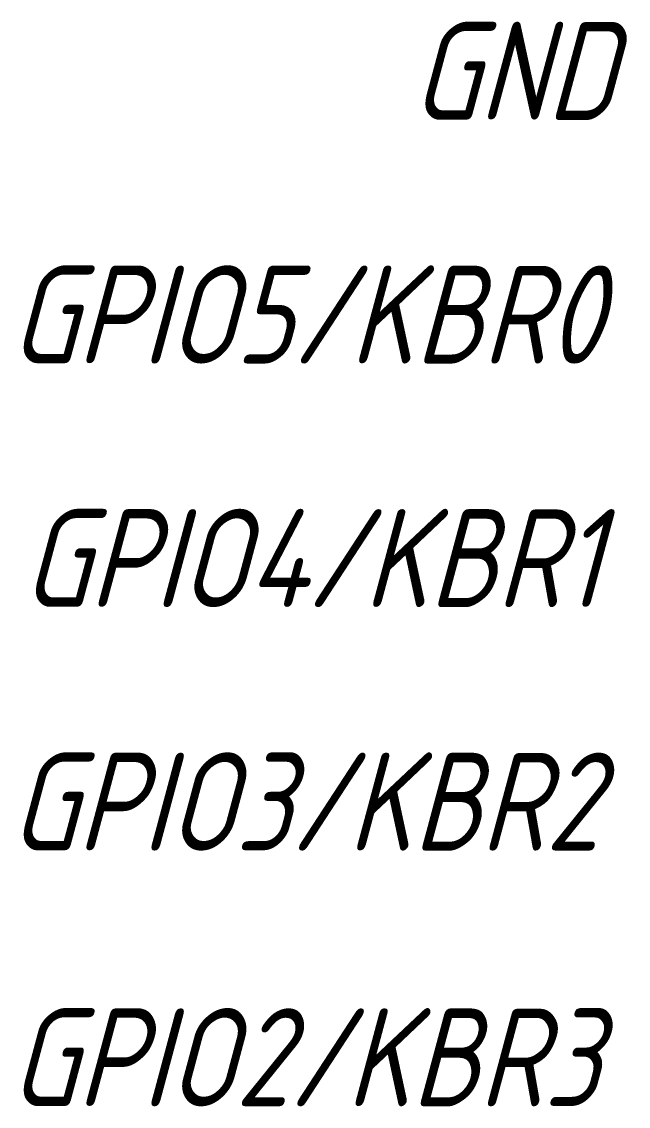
# Model space of a CAD drawing. Extents: x 260 to 1101, y 70 to 664.
# Drawn here: x 890.62 to 903, y 425.81 to 447.95 of the extents above; entities that cross this region are included whole.
import ezdxf

# ---------------------------------------------------------------- set-up
doc = ezdxf.new("R2010")
doc.units = 0
doc.header["$MEASUREMENT"] = 0
doc.layers.add('Sheet', color=255, linetype='CONTINUOUS')
doc.styles.add('GOST type A0', font='', dxfattribs={"oblique": 15, "height": 3.5})
doc.styles.get('GOST type A0').set_extended_font_data('GOST type A')

msp = doc.modelspace()

# ---------------------------------------------------------------- texts
at = {"layer": 'Sheet', "style": 'GOST type A0', "oblique": 15}
for s, p in [('GND', (898.571, 445.946)), ('GPIO5/KBR0', (890.372, 440.975)), ('GPIO4/KBR1', (890.621, 436.004)), ('GPIO3/KBR2', (890.372, 431.033)), ('GPIO2/KBR3', (890.372, 425.814))]:
    msp.add_text(s, height=2, dxfattribs=at).set_placement(p)

doc.saveas('drawing.dxf')
